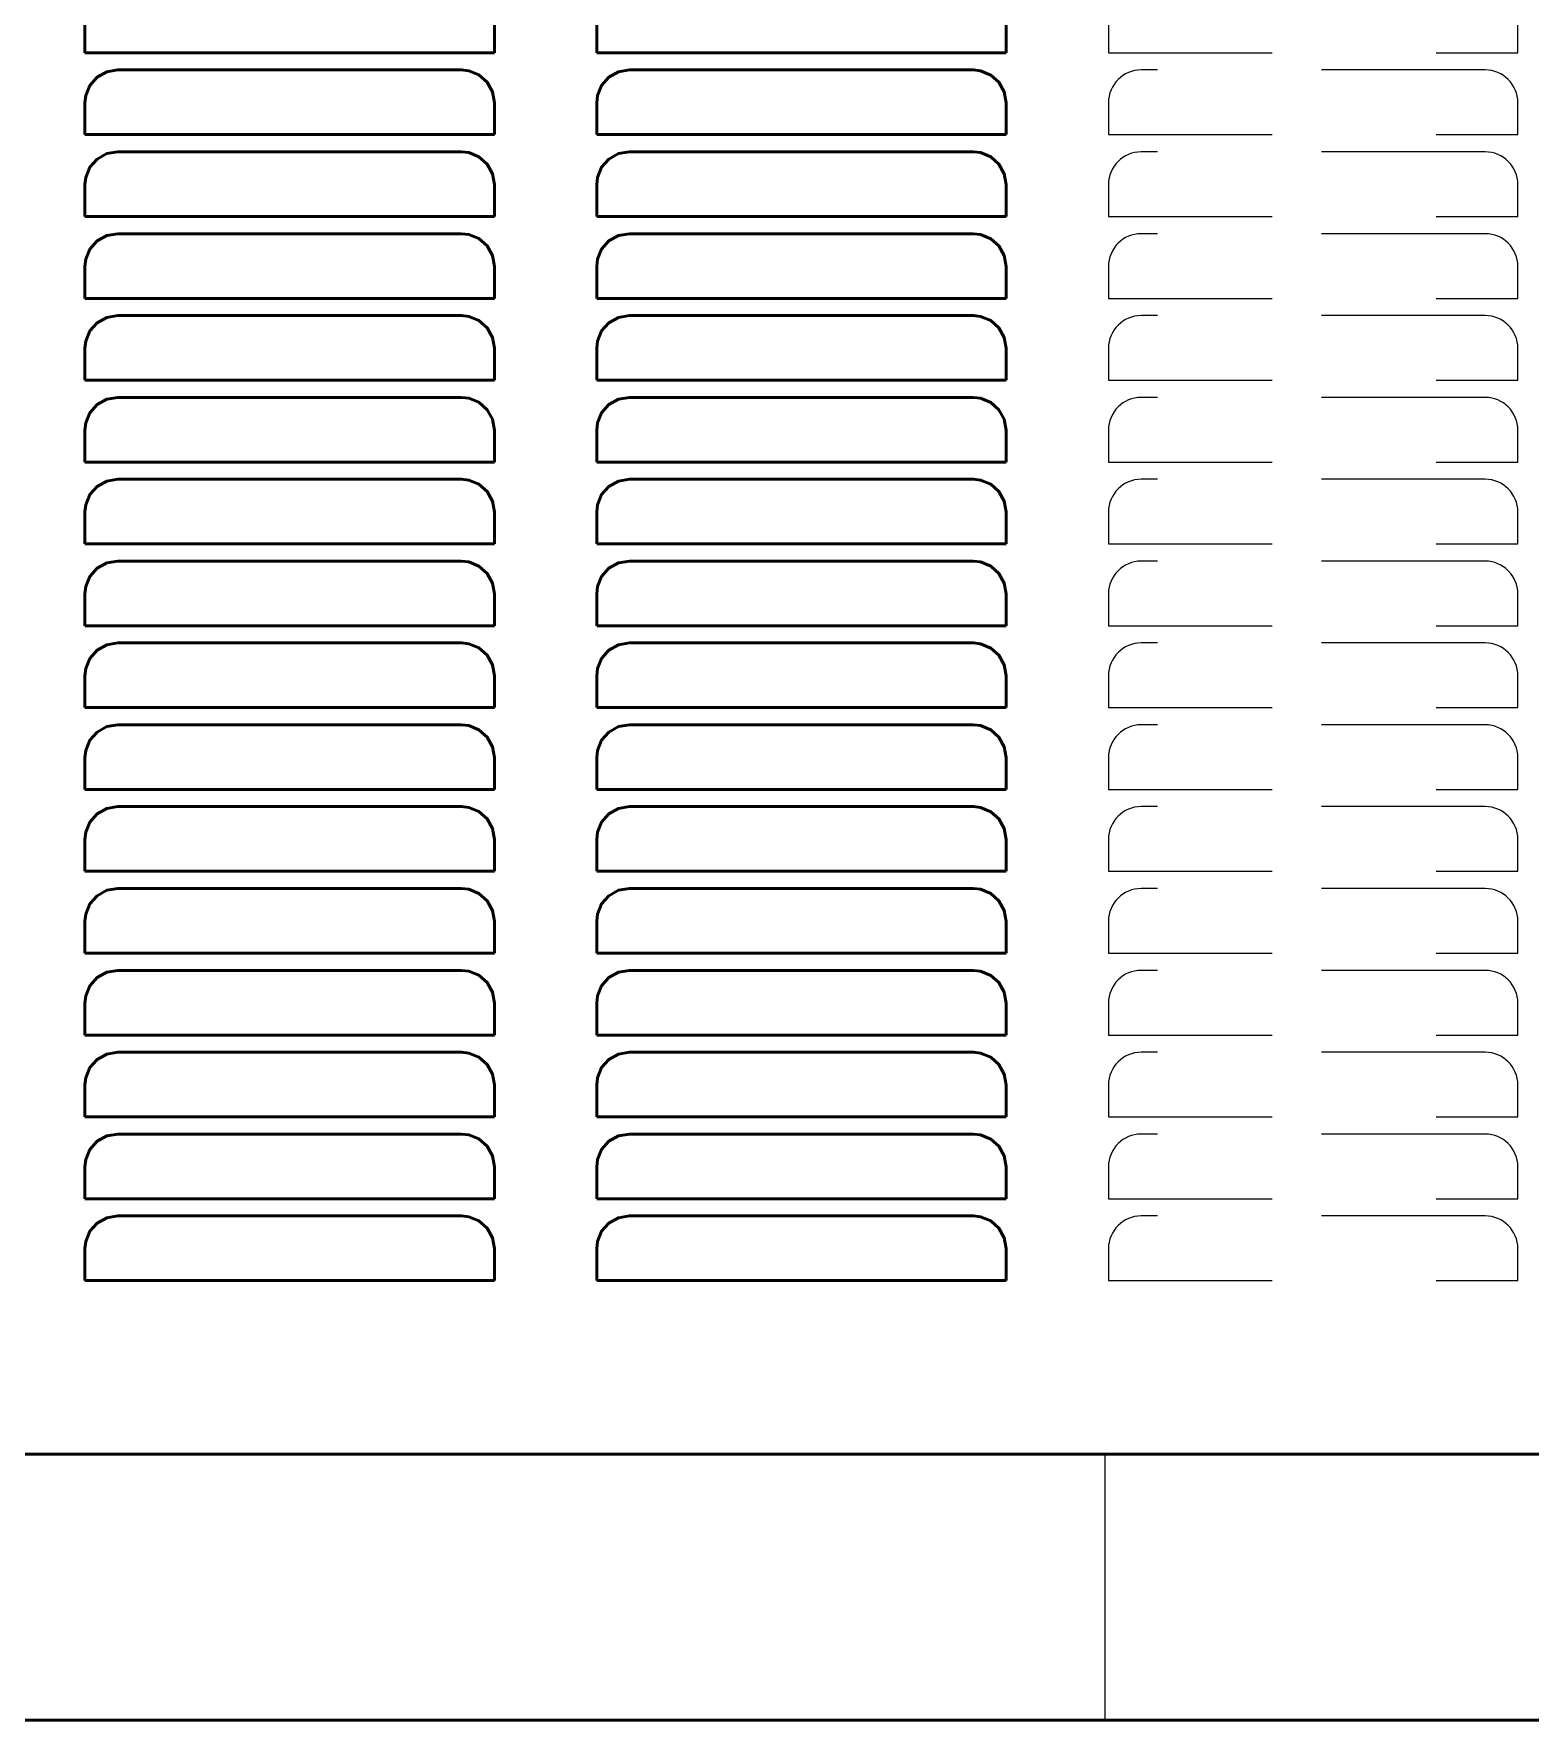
# Model space of a CAD drawing. Header units: inches. Extents: x 0 to 35.8, y 0 to 41.5.
# Drawn here: x 19.3 to 28.43, y 0 to 10.3 of the extents above; entities that cross this region are included whole.
import ezdxf

# ---------------------------------------------------------------- set-up
doc = ezdxf.new("R2010")
doc.units = ezdxf.units.IN
doc.header["$MEASUREMENT"] = 0
doc.linetypes.add('Dashed', pattern=[2, 1, -1])
for name, color, linetype, lineweight in [('AM_0', 7, 'Continuous', 50), ('AM_4', 3, 'Continuous', 25), ('AM_9', 6, 'Dashed', 25)]:
    doc.layers.add(name, color=color, linetype=linetype, lineweight=lineweight)

msp = doc.modelspace()

# ---------------------------------------------------------------- linework, layer by layer
at = {"layer": 'AM_0'}
for p, q in [((19.609, 10.381), (19.609, 10.186)), ((22.109, 10.186), (22.109, 10.381)), ((22.734, 10.381), (22.734, 10.186)), ((25.234, 10.186), (25.234, 10.381)), ((19.609, 10.186), (22.109, 10.186)), ((22.734, 10.186), (25.234, 10.186)), ((21.909, 10.081), (19.809, 10.081)), ((25.034, 10.081), (22.934, 10.081)), ((19.609, 9.881), (19.609, 9.686)), ((22.109, 9.686), (22.109, 9.881)), ((22.734, 9.881), (22.734, 9.686)), ((25.234, 9.686), (25.234, 9.881)), ((19.609, 9.686), (22.109, 9.686)), ((22.734, 9.686), (25.234, 9.686)), ((21.909, 9.581), (19.809, 9.581)), ((25.034, 9.581), (22.934, 9.581)), ((19.609, 9.381), (19.609, 9.186)), ((22.109, 9.186), (22.109, 9.381)), ((22.734, 9.381), (22.734, 9.186)), ((25.234, 9.186), (25.234, 9.381)), ((19.609, 9.186), (22.109, 9.186)), ((22.734, 9.186), (25.234, 9.186)), ((21.909, 9.081), (19.809, 9.081)), ((25.034, 9.081), (22.934, 9.081)), ((19.609, 8.881), (19.609, 8.686)), ((22.109, 8.686), (22.109, 8.881)), ((22.734, 8.881), (22.734, 8.686)), ((25.234, 8.686), (25.234, 8.881)), ((19.609, 8.686), (22.109, 8.686)), ((22.734, 8.686), (25.234, 8.686)), ((21.909, 8.581), (19.809, 8.581)), ((25.034, 8.581), (22.934, 8.581)), ((19.609, 8.381), (19.609, 8.186)), ((22.109, 8.186), (22.109, 8.381)), ((22.734, 8.381), (22.734, 8.186)), ((25.234, 8.186), (25.234, 8.381)), ((19.609, 8.186), (22.109, 8.186)), ((22.734, 8.186), (25.234, 8.186)), ((21.909, 8.081), (19.809, 8.081)), ((25.034, 8.081), (22.934, 8.081)), ((19.609, 7.881), (19.609, 7.686)), ((22.109, 7.686), (22.109, 7.881)), ((22.734, 7.881), (22.734, 7.686)), ((25.234, 7.686), (25.234, 7.881)), ((19.609, 7.686), (22.109, 7.686)), ((22.734, 7.686), (25.234, 7.686)), ((21.909, 7.581), (19.809, 7.581)), ((25.034, 7.581), (22.934, 7.581)), ((19.609, 7.381), (19.609, 7.186)), ((22.109, 7.186), (22.109, 7.381)), ((22.734, 7.381), (22.734, 7.186)), ((25.234, 7.186), (25.234, 7.381)), ((19.609, 7.186), (22.109, 7.186)), ((22.734, 7.186), (25.234, 7.186)), ((21.909, 7.081), (19.809, 7.081)), ((25.034, 7.081), (22.934, 7.081)), ((19.609, 6.881), (19.609, 6.686)), ((22.109, 6.686), (22.109, 6.881)), ((22.734, 6.881), (22.734, 6.686)), ((25.234, 6.686), (25.234, 6.881)), ((19.609, 6.686), (22.109, 6.686)), ((22.734, 6.686), (25.234, 6.686)), ((21.909, 6.581), (19.809, 6.581)), ((25.034, 6.581), (22.934, 6.581)), ((19.609, 6.381), (19.609, 6.186)), ((22.109, 6.186), (22.109, 6.381)), ((22.734, 6.381), (22.734, 6.186)), ((25.234, 6.186), (25.234, 6.381)), ((19.609, 6.186), (22.109, 6.186)), ((22.734, 6.186), (25.234, 6.186)), ((21.909, 6.081), (19.809, 6.081)), ((25.034, 6.081), (22.934, 6.081)), ((19.609, 5.881), (19.609, 5.686)), ((22.109, 5.686), (22.109, 5.881)), ((22.734, 5.881), (22.734, 5.686)), ((25.234, 5.686), (25.234, 5.881)), ((19.609, 5.686), (22.109, 5.686)), ((22.734, 5.686), (25.234, 5.686)), ((21.909, 5.581), (19.809, 5.581)), ((25.034, 5.581), (22.934, 5.581)), ((19.609, 5.381), (19.609, 5.186)), ((22.109, 5.186), (22.109, 5.381)), ((22.734, 5.381), (22.734, 5.186)), ((25.234, 5.186), (25.234, 5.381)), ((19.609, 5.186), (22.109, 5.186)), ((22.734, 5.186), (25.234, 5.186)), ((21.909, 5.081), (19.809, 5.081)), ((25.034, 5.081), (22.934, 5.081)), ((19.609, 4.881), (19.609, 4.686)), ((22.109, 4.686), (22.109, 4.881)), ((22.734, 4.881), (22.734, 4.686)), ((25.234, 4.686), (25.234, 4.881)), ((19.609, 4.686), (22.109, 4.686)), ((22.734, 4.686), (25.234, 4.686)), ((21.909, 4.581), (19.809, 4.581)), ((25.034, 4.581), (22.934, 4.581)), ((19.609, 4.381), (19.609, 4.186)), ((22.109, 4.186), (22.109, 4.381)), ((22.734, 4.381), (22.734, 4.186)), ((25.234, 4.186), (25.234, 4.381)), ((19.609, 4.186), (22.109, 4.186)), ((22.734, 4.186), (25.234, 4.186)), ((21.909, 4.081), (19.809, 4.081)), ((25.034, 4.081), (22.934, 4.081)), ((19.609, 3.881), (19.609, 3.686)), ((22.109, 3.686), (22.109, 3.881)), ((22.734, 3.881), (22.734, 3.686)), ((25.234, 3.686), (25.234, 3.881)), ((19.609, 3.686), (22.109, 3.686)), ((22.734, 3.686), (25.234, 3.686)), ((21.909, 3.581), (19.809, 3.581)), ((25.034, 3.581), (22.934, 3.581)), ((19.609, 3.381), (19.609, 3.186)), ((22.109, 3.186), (22.109, 3.381)), ((22.734, 3.381), (22.734, 3.186)), ((25.234, 3.186), (25.234, 3.381)), ((19.609, 3.186), (22.109, 3.186)), ((22.734, 3.186), (25.234, 3.186)), ((21.909, 3.081), (19.809, 3.081)), ((25.034, 3.081), (22.934, 3.081)), ((19.609, 2.881), (19.609, 2.686)), ((22.109, 2.686), (22.109, 2.881)), ((22.734, 2.881), (22.734, 2.686)), ((25.234, 2.686), (25.234, 2.881)), ((19.609, 2.686), (22.109, 2.686)), ((22.734, 2.686), (25.234, 2.686)), ((0.23, 1.625), (35.77, 1.625)), ((3.39, 0), (32.11, 0))]:
    msp.add_line(p, q, dxfattribs=at)
for points in [[(19.809, 10.081), (19.743, 10.07), (19.684, 10.037), (19.639, 9.987), (19.614, 9.925), (19.609, 9.881)], [(22.109, 9.881), (22.098, 9.947), (22.065, 10.006), (22.015, 10.051), (21.953, 10.076), (21.909, 10.081)], [(22.934, 10.081), (22.868, 10.07), (22.809, 10.037), (22.764, 9.987), (22.739, 9.925), (22.734, 9.881)], [(25.234, 9.881), (25.223, 9.947), (25.19, 10.006), (25.14, 10.05), (25.078, 10.076), (25.034, 10.081)], [(19.809, 9.581), (19.743, 9.57), (19.684, 9.537), (19.639, 9.487), (19.614, 9.425), (19.609, 9.381)], [(22.109, 9.381), (22.098, 9.447), (22.065, 9.506), (22.015, 9.551), (21.953, 9.576), (21.909, 9.581)], [(22.934, 9.581), (22.868, 9.57), (22.809, 9.537), (22.764, 9.487), (22.739, 9.425), (22.734, 9.381)], [(25.234, 9.381), (25.223, 9.447), (25.19, 9.506), (25.14, 9.55), (25.078, 9.576), (25.034, 9.581)], [(19.809, 9.081), (19.743, 9.07), (19.684, 9.037), (19.639, 8.987), (19.614, 8.925), (19.609, 8.881)], [(22.109, 8.881), (22.098, 8.947), (22.065, 9.006), (22.015, 9.051), (21.953, 9.076), (21.909, 9.081)], [(22.934, 9.081), (22.868, 9.07), (22.809, 9.037), (22.764, 8.987), (22.739, 8.925), (22.734, 8.881)], [(25.234, 8.881), (25.223, 8.947), (25.19, 9.006), (25.14, 9.05), (25.078, 9.076), (25.034, 9.081)], [(19.809, 8.581), (19.743, 8.57), (19.684, 8.537), (19.639, 8.487), (19.614, 8.425), (19.609, 8.381)], [(22.109, 8.381), (22.098, 8.447), (22.065, 8.506), (22.015, 8.551), (21.953, 8.576), (21.909, 8.581)], [(22.934, 8.581), (22.868, 8.57), (22.809, 8.537), (22.764, 8.487), (22.739, 8.425), (22.734, 8.381)], [(25.234, 8.381), (25.223, 8.447), (25.19, 8.506), (25.14, 8.55), (25.078, 8.576), (25.034, 8.581)], [(19.809, 8.081), (19.743, 8.07), (19.684, 8.037), (19.639, 7.987), (19.614, 7.925), (19.609, 7.881)], [(22.109, 7.881), (22.098, 7.947), (22.065, 8.006), (22.015, 8.051), (21.953, 8.076), (21.909, 8.081)], [(22.934, 8.081), (22.868, 8.07), (22.809, 8.037), (22.764, 7.987), (22.739, 7.925), (22.734, 7.881)], [(25.234, 7.881), (25.223, 7.947), (25.19, 8.006), (25.14, 8.05), (25.078, 8.076), (25.034, 8.081)], [(19.809, 7.581), (19.743, 7.57), (19.684, 7.537), (19.639, 7.487), (19.614, 7.425), (19.609, 7.381)], [(22.109, 7.381), (22.098, 7.447), (22.065, 7.506), (22.015, 7.551), (21.953, 7.576), (21.909, 7.581)], [(22.934, 7.581), (22.868, 7.57), (22.809, 7.537), (22.764, 7.487), (22.739, 7.425), (22.734, 7.381)], [(25.234, 7.381), (25.223, 7.447), (25.19, 7.506), (25.14, 7.55), (25.078, 7.576), (25.034, 7.581)], [(19.809, 7.081), (19.743, 7.07), (19.684, 7.037), (19.639, 6.987), (19.614, 6.925), (19.609, 6.881)], [(22.109, 6.881), (22.098, 6.947), (22.065, 7.006), (22.015, 7.051), (21.953, 7.076), (21.909, 7.081)], [(22.934, 7.081), (22.868, 7.07), (22.809, 7.037), (22.764, 6.987), (22.739, 6.925), (22.734, 6.881)], [(25.234, 6.881), (25.223, 6.947), (25.19, 7.006), (25.14, 7.05), (25.078, 7.076), (25.034, 7.081)], [(19.809, 6.581), (19.743, 6.57), (19.684, 6.537), (19.639, 6.487), (19.614, 6.425), (19.609, 6.381)], [(22.109, 6.381), (22.098, 6.447), (22.065, 6.506), (22.015, 6.551), (21.953, 6.576), (21.909, 6.581)], [(22.934, 6.581), (22.868, 6.57), (22.809, 6.537), (22.764, 6.487), (22.739, 6.425), (22.734, 6.381)], [(25.234, 6.381), (25.223, 6.447), (25.19, 6.506), (25.14, 6.55), (25.078, 6.576), (25.034, 6.581)], [(19.809, 6.081), (19.743, 6.07), (19.684, 6.037), (19.639, 5.987), (19.614, 5.925), (19.609, 5.881)], [(22.109, 5.881), (22.098, 5.947), (22.065, 6.006), (22.015, 6.051), (21.953, 6.076), (21.909, 6.081)], [(22.934, 6.081), (22.868, 6.07), (22.809, 6.037), (22.764, 5.987), (22.739, 5.925), (22.734, 5.881)], [(25.234, 5.881), (25.223, 5.947), (25.19, 6.006), (25.14, 6.05), (25.078, 6.076), (25.034, 6.081)], [(19.809, 5.581), (19.743, 5.57), (19.684, 5.537), (19.639, 5.487), (19.614, 5.425), (19.609, 5.381)], [(22.109, 5.381), (22.098, 5.447), (22.065, 5.506), (22.015, 5.551), (21.953, 5.576), (21.909, 5.581)], [(22.934, 5.581), (22.868, 5.57), (22.809, 5.537), (22.764, 5.487), (22.739, 5.425), (22.734, 5.381)], [(25.234, 5.381), (25.223, 5.447), (25.19, 5.506), (25.14, 5.55), (25.078, 5.576), (25.034, 5.581)], [(19.809, 5.081), (19.743, 5.07), (19.684, 5.037), (19.639, 4.987), (19.614, 4.925), (19.609, 4.881)], [(22.109, 4.881), (22.098, 4.947), (22.065, 5.006), (22.015, 5.051), (21.953, 5.076), (21.909, 5.081)], [(22.934, 5.081), (22.868, 5.07), (22.809, 5.037), (22.764, 4.987), (22.739, 4.925), (22.734, 4.881)], [(25.234, 4.881), (25.223, 4.947), (25.19, 5.006), (25.14, 5.05), (25.078, 5.076), (25.034, 5.081)], [(19.809, 4.581), (19.743, 4.57), (19.684, 4.537), (19.639, 4.487), (19.614, 4.425), (19.609, 4.381)], [(22.109, 4.381), (22.098, 4.447), (22.065, 4.506), (22.015, 4.551), (21.953, 4.576), (21.909, 4.581)], [(22.934, 4.581), (22.868, 4.57), (22.809, 4.537), (22.764, 4.487), (22.739, 4.425), (22.734, 4.381)], [(25.234, 4.381), (25.223, 4.447), (25.19, 4.506), (25.14, 4.55), (25.078, 4.576), (25.034, 4.581)], [(19.809, 4.081), (19.743, 4.07), (19.684, 4.037), (19.639, 3.987), (19.614, 3.925), (19.609, 3.881)], [(22.109, 3.881), (22.098, 3.947), (22.065, 4.006), (22.015, 4.051), (21.953, 4.076), (21.909, 4.081)], [(22.934, 4.081), (22.868, 4.07), (22.809, 4.037), (22.764, 3.987), (22.739, 3.925), (22.734, 3.881)], [(25.234, 3.881), (25.223, 3.947), (25.19, 4.006), (25.14, 4.05), (25.078, 4.076), (25.034, 4.081)], [(19.809, 3.581), (19.743, 3.57), (19.684, 3.537), (19.639, 3.487), (19.614, 3.425), (19.609, 3.381)], [(22.109, 3.381), (22.098, 3.447), (22.065, 3.506), (22.015, 3.551), (21.953, 3.576), (21.909, 3.581)], [(22.934, 3.581), (22.868, 3.57), (22.809, 3.537), (22.764, 3.487), (22.739, 3.425), (22.734, 3.381)], [(25.234, 3.381), (25.223, 3.447), (25.19, 3.506), (25.14, 3.55), (25.078, 3.576), (25.034, 3.581)], [(19.809, 3.081), (19.743, 3.07), (19.684, 3.037), (19.639, 2.987), (19.614, 2.925), (19.609, 2.881)], [(22.109, 2.881), (22.098, 2.947), (22.065, 3.006), (22.015, 3.051), (21.953, 3.076), (21.909, 3.081)], [(22.934, 3.081), (22.868, 3.07), (22.809, 3.037), (22.764, 2.987), (22.739, 2.925), (22.734, 2.881)], [(25.234, 2.881), (25.223, 2.947), (25.19, 3.006), (25.14, 3.05), (25.078, 3.076), (25.034, 3.081)]]:
    msp.add_lwpolyline(points, dxfattribs=at)
at = {"layer": 'AM_4'}
msp.add_line((25.836, 1.625), (25.836, 0), dxfattribs=at)
at = {"layer": 'AM_9'}
for p, q in [((25.859, 10.381), (25.859, 10.186)), ((28.359, 10.186), (28.359, 10.381)), ((25.859, 10.186), (28.359, 10.186)), ((28.159, 10.081), (26.059, 10.081)), ((25.859, 9.881), (25.859, 9.686)), ((28.359, 9.686), (28.359, 9.881)), ((25.859, 9.686), (28.359, 9.686)), ((28.159, 9.581), (26.059, 9.581)), ((25.859, 9.381), (25.859, 9.186)), ((28.359, 9.186), (28.359, 9.381)), ((25.859, 9.186), (28.359, 9.186)), ((28.159, 9.081), (26.059, 9.081)), ((25.859, 8.881), (25.859, 8.686)), ((28.359, 8.686), (28.359, 8.881)), ((25.859, 8.686), (28.359, 8.686)), ((28.159, 8.581), (26.059, 8.581)), ((25.859, 8.381), (25.859, 8.186)), ((28.359, 8.186), (28.359, 8.381)), ((25.859, 8.186), (28.359, 8.186)), ((28.159, 8.081), (26.059, 8.081)), ((25.859, 7.881), (25.859, 7.686)), ((28.359, 7.686), (28.359, 7.881)), ((25.859, 7.686), (28.359, 7.686)), ((28.159, 7.581), (26.059, 7.581)), ((25.859, 7.381), (25.859, 7.186)), ((28.359, 7.186), (28.359, 7.381)), ((25.859, 7.186), (28.359, 7.186)), ((28.159, 7.081), (26.059, 7.081)), ((25.859, 6.881), (25.859, 6.686)), ((28.359, 6.686), (28.359, 6.881)), ((25.859, 6.686), (28.359, 6.686)), ((28.159, 6.581), (26.059, 6.581)), ((25.859, 6.381), (25.859, 6.186)), ((28.359, 6.186), (28.359, 6.381)), ((25.859, 6.186), (28.359, 6.186)), ((28.159, 6.081), (26.059, 6.081)), ((25.859, 5.881), (25.859, 5.686)), ((28.359, 5.686), (28.359, 5.881)), ((25.859, 5.686), (28.359, 5.686)), ((28.159, 5.581), (26.059, 5.581)), ((25.859, 5.381), (25.859, 5.186)), ((28.359, 5.186), (28.359, 5.381)), ((25.859, 5.186), (28.359, 5.186)), ((28.159, 5.081), (26.059, 5.081)), ((25.859, 4.881), (25.859, 4.686)), ((28.359, 4.686), (28.359, 4.881)), ((25.859, 4.686), (28.359, 4.686)), ((28.159, 4.581), (26.059, 4.581)), ((25.859, 4.381), (25.859, 4.186)), ((28.359, 4.186), (28.359, 4.381)), ((25.859, 4.186), (28.359, 4.186)), ((28.159, 4.081), (26.059, 4.081)), ((25.859, 3.881), (25.859, 3.686)), ((28.359, 3.686), (28.359, 3.881)), ((25.859, 3.686), (28.359, 3.686)), ((28.159, 3.581), (26.059, 3.581)), ((25.859, 3.381), (25.859, 3.186)), ((28.359, 3.186), (28.359, 3.381)), ((25.859, 3.186), (28.359, 3.186)), ((28.159, 3.081), (26.059, 3.081)), ((25.859, 2.881), (25.859, 2.686)), ((28.359, 2.686), (28.359, 2.881)), ((25.859, 2.686), (28.359, 2.686))]:
    msp.add_line(p, q, dxfattribs=at)
for centre, start, end in [((26.059, 9.881), 90, 180), ((28.159, 9.881), 360, 90), ((26.059, 9.381), 90, 180), ((28.159, 9.381), 360, 90), ((26.059, 8.881), 90, 180), ((28.159, 8.881), 0, 90), ((26.059, 8.381), 90, 180), ((28.159, 8.381), 0, 90), ((26.059, 7.881), 90, 180), ((28.159, 7.881), 0, 90), ((26.059, 7.381), 90, 180), ((28.159, 7.381), 0, 90), ((26.059, 6.881), 90, 180), ((28.159, 6.881), 0, 90), ((26.059, 6.381), 90, 180), ((28.159, 6.381), 360, 90), ((26.059, 5.881), 90, 180), ((28.159, 5.881), 0, 90), ((26.059, 5.381), 90, 180), ((28.159, 5.381), 0, 90), ((26.059, 4.881), 90, 180), ((28.159, 4.881), 0, 90), ((26.059, 4.381), 90, 180), ((28.159, 4.381), 0, 90), ((26.059, 3.881), 90, 180), ((28.159, 3.881), 360, 90), ((26.059, 3.381), 90, 180), ((28.159, 3.381), 0, 90), ((26.059, 2.881), 90, 180), ((28.159, 2.881), 0, 90)]:
    msp.add_arc(centre, 0.2, start, end, dxfattribs=at)

doc.saveas('drawing.dxf')
